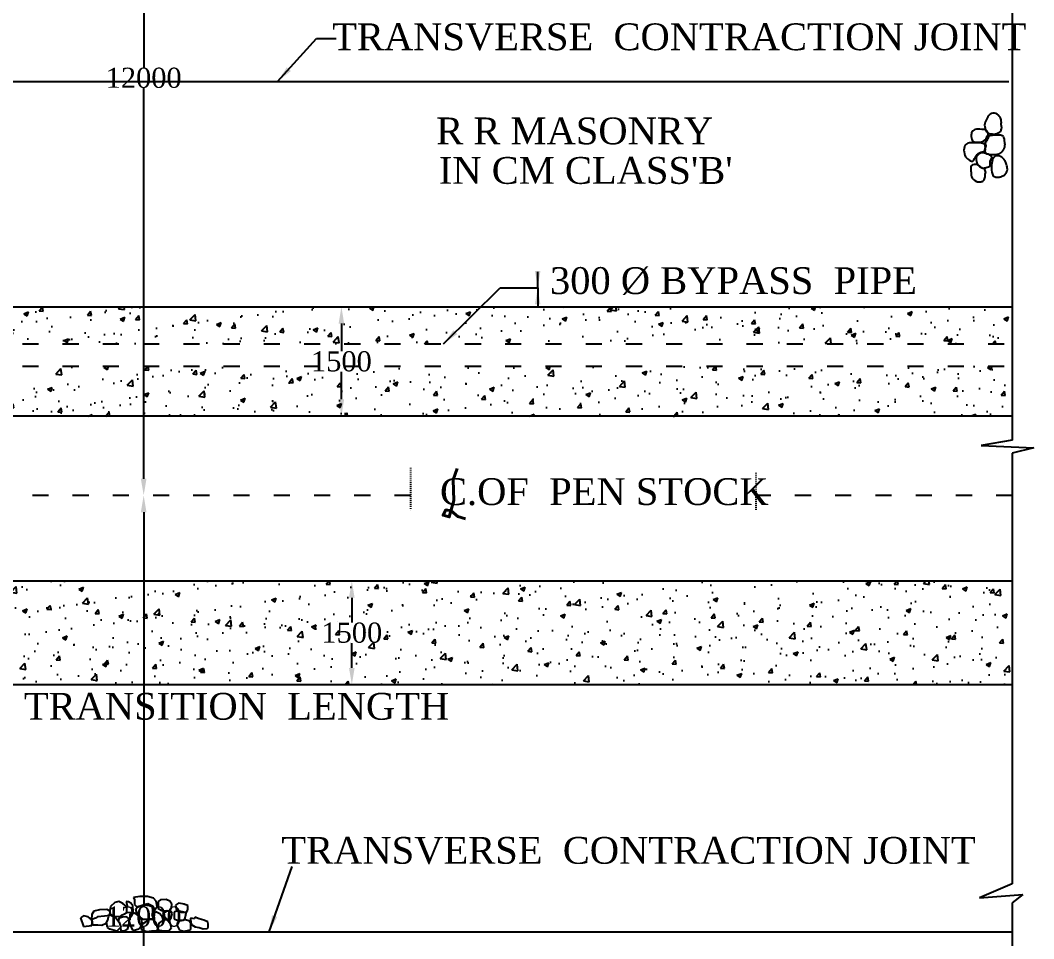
# Model space of a CAD drawing. Header units: millimetres. Extents: x 1776 to 105812, y -926 to 60429.
# Drawn here: x 65409 to 80522, y 28551 to 42253 of the extents above; entities that cross this region are included whole.
import ezdxf

# ---------------------------------------------------------------- set-up
doc = ezdxf.new("R2010")
doc.units = ezdxf.units.MM
doc.header["$MEASUREMENT"] = 0
doc.header["$PDMODE"] = 66
doc.header["$PDSIZE"] = 170
doc.linetypes.add('ACAD_ISO03W100', pattern=[30, 12, -18])
for name, color, linetype in [('DIM', 5, 'Continuous'), ('DOT LINE', 3, 'ACAD_ISO03W100'), ('DWG. LINE', 1, 'Continuous'), ('HATCH', 2, 'Continuous'), ('TEXT', 7, 'Continuous')]:
    doc.layers.add(name, color=color, linetype=linetype)
doc.styles.get("Standard").update_dxf_attribs({"font": 'times.ttf', "height": 300})
doc.dimstyles.get("Standard").update_dxf_attribs({"dimtxt": 300, "dimasz": 250, "dimexe": 0.18, "dimexo": 0.0625, "dimgap": 0.09, "dimtad": 0, "dimtih": 1, "dimtoh": 1, "dimdec": 1, "dimzin": 0, "dimdsep": 46, "dimtxsty": 'Standard', "dimcen": 0.09, "dimse1": 1, "dimse2": 1, "dimclrd": 5, "dimclre": 5, "dimclrt": 4, "dimadec": 0, "dimazin": 0, "dimtfac": 1, "dimtdec": 1, "dimtofl": 0, "dimtmove": 0, "dimatfit": 3, "dimfxl": 0, "dimtolj": 1, "dimtzin": 0, "dimarcsym": 0})
pattern_1 = [(50, (0, 0), (717.26, -62.752), [75, -825]), (355, (0, 0), (-138.7513, 752.192), [60, -660]), (100.4514, (59.8, -5.2), (578.5094, 689.4395), [63.74, -701.142]), (46.1842, (0, 200), (1067.241, -165.519), [112.5, -1237.5]), (96.6356, (88.9, 186.2), (934.663, 974.118), [95.61, -1051.713]), (351.1842, (0, 200), (934.662, 974.119), [90, -990]), (21, (100, 150), (596.907, -402.619), [75, -825]), (326, (100, 150), (243.3153, 725.15), [60, -660]), (71.4514, (149.74, 116.45), (840.2226, 322.5305), [63.74, -701.142]), (37.5, (0, 0), (12.15986, 332.89385), [0, -652, 0, -670, 0, -662.5]), (7.5, (0, 0), (263.0695, 394.4117), [0, -382, 0, -637, 0, -252.5]), (327.5, (-223, 0), (533.8224, -22.5549), [0, -250, 0, -780, 0, -1035]), (317.5, (-323, 0), (583.1862, 100.105), [0, -325, 0, -518, 0, -735])]

# ---------------------------------------------------------------- blocks, each defined once
blk = doc.blocks.new('*D44')
at = {"layer": 'Defpoints', "color": 0}
for p in [(67249, 35164), (67249, 35164), (67249, 22593)]:
    blk.add_point(p, dxfattribs=at)
at = {"layer": 'DIM', "color": 5, "lineweight": -2}
for p, q in [((67249, 34914), (67249, 29031)), ((67249, 22843), (67249, 28726))]:
    blk.add_line(p, q, dxfattribs=at)
at = {"layer": 'DIM', "color": 5}
for points in [[(67207, 34914), (67291, 34914), (67249, 35164)], [(67207, 22843), (67291, 22843), (67249, 22593)]]:
    blk.add_solid(points, dxfattribs=at)
at = {"layer": 'DIM', "color": 4, "insert": (67249, 28879), "char_height": 300, "attachment_point": 5}
blk.add_mtext('\\A1;12000', dxfattribs=at)
blk = doc.blocks.new('*D45')
at = {"layer": 'Defpoints', "color": 0}
for p in [(67249, 47621), (67249, 47621), (67249, 35164)]:
    blk.add_point(p, dxfattribs=at)
at = {"layer": 'DIM', "color": 5, "lineweight": -2}
for p, q in [((67249, 47371), (67249, 41546)), ((67249, 35414), (67249, 41240))]:
    blk.add_line(p, q, dxfattribs=at)
at = {"layer": 'DIM', "color": 5}
for points in [[(67207, 47371), (67291, 47371), (67249, 47621)], [(67207, 35414), (67291, 35414), (67249, 35164)]]:
    blk.add_solid(points, dxfattribs=at)
at = {"layer": 'DIM', "color": 4, "insert": (67249, 41393), "char_height": 300, "attachment_point": 5}
blk.add_mtext('\\A1;12000', dxfattribs=at)
blk = doc.blocks.new('*D64')
at = {"layer": 'Defpoints', "color": 0}
for p in [(70233, 37978), (70198, 36348), (70233, 36348)]:
    blk.add_point(p, dxfattribs=at)
at = {"layer": 'DIM', "color": 5, "lineweight": -2}
for p, q in [((70198, 37728), (70198, 37316)), ((70198, 36598), (70198, 37010))]:
    blk.add_line(p, q, dxfattribs=at)
at = {"layer": 'DIM', "color": 5}
for points in [[(70156, 37728), (70239, 37728), (70198, 37978)], [(70156, 36598), (70239, 36598), (70198, 36348)]]:
    blk.add_solid(points, dxfattribs=at)
at = {"layer": 'DIM', "color": 4, "insert": (70198, 37163), "char_height": 300, "attachment_point": 5}
blk.add_mtext('\\A1;1500', dxfattribs=at)
blk = doc.blocks.new('*D65')
at = {"layer": 'Defpoints', "color": 0}
for p in [(70353, 33887), (70353, 32342), (70353, 32342)]:
    blk.add_point(p, dxfattribs=at)
at = {"layer": 'DIM', "color": 5, "lineweight": -2}
for p, q in [((70353, 33637), (70353, 33267)), ((70353, 32592), (70353, 32962))]:
    blk.add_line(p, q, dxfattribs=at)
at = {"layer": 'DIM', "color": 5}
for points in [[(70311, 33637), (70395, 33637), (70353, 33887)], [(70311, 32592), (70395, 32592), (70353, 32342)]]:
    blk.add_solid(points, dxfattribs=at)
at = {"layer": 'DIM', "color": 4, "insert": (70353, 33115), "char_height": 300, "attachment_point": 5}
blk.add_mtext('\\A1;1500', dxfattribs=at)

msp = doc.modelspace()

# ---------------------------------------------------------------- hatches: boundary and pattern name
at = {"layer": 'HATCH'}
h = msp.add_hatch(dxfattribs=at)
h.set_pattern_fill('AR-CONC', color=256, scale=100, style=0)
h.set_pattern_definition(pattern_1)
h.paths.add_polyline_path([(68652.24, 37978.03), (63578.44, 37978.03), (63578.44, 38563.32), (60823.89, 38563.32), (60823.89, 37424.69), (68652.24, 37424.69)])
h.paths.add_polyline_path([(64059.04, 37650.61), (65069.68, 37650.61), (65069.68, 37195.42), (64059.04, 37195.42)], flags=9)
h = msp.add_hatch(dxfattribs=at)
h.set_pattern_fill('AR-CONC', color=256, scale=100, style=0)
h.set_pattern_definition(pattern_1)
h.paths.add_polyline_path([(80202.07, 37978.03), (68652.24, 37978.03), (68652.24, 37424.69), (80202.07, 37424.69)])
h = msp.add_hatch(dxfattribs=at)
h.set_pattern_fill('AR-CONC', color=256, scale=100, style=0)
h.set_pattern_definition(pattern_1)
h.paths.add_polyline_path([(80202.07, 37091.13), (68652.24, 37091.13), (68652.24, 36348.29), (80202.07, 36348.29)])
h.paths.add_polyline_path([(69713.63, 37390.76), (70681.87, 37390.76), (70681.87, 36935.57), (69713.63, 36935.57)], flags=9)
h = msp.add_hatch(dxfattribs=at)
h.set_pattern_fill('AR-CONC', color=256, scale=100, style=0)
h.set_pattern_definition(pattern_1)
h.paths.add_polyline_path([(68652.24, 37091.13), (60823.89, 37091.13), (60823.89, 36149.15), (63553.23, 36348.29), (68652.24, 36348.29)])
h = msp.add_hatch(dxfattribs=at)
h.set_pattern_fill('AR-CONC', color=256, scale=100, style=0)
h.set_pattern_definition(pattern_1)
h.paths.add_polyline_path([(69676.31, 33887.09), (63507.22, 33887.09), (60823.89, 34073.94), (60823.89, 31711.36), (63563.25, 31711.36), (63563.25, 32342.17), (69539.51, 32342.17)])
h.paths.add_polyline_path([(64042.52, 33056.31), (65053.16, 33056.31), (65053.16, 32601.12), (64042.52, 32601.12)], flags=24)
h.paths.add_polyline_path([(61680.44, 33247.03), (62682.64, 33247.03), (62682.64, 32791.84), (61680.44, 32791.84)], flags=24)
h = msp.add_hatch(dxfattribs=at)
h.set_pattern_fill('AR-CONC', color=256, scale=100, style=0)
h.set_pattern_definition(pattern_1)
h.paths.add_polyline_path([(80202.07, 33887.09), (69676.31, 33887.09), (69539.51, 32342.17), (80202.07, 32342.17)])
h.paths.add_polyline_path([(69869.04, 33342.23), (70837.28, 33342.23), (70837.28, 32887.04), (69869.04, 32887.04)], flags=24)

# ---------------------------------------------------------------- linework, layer by layer
at = {"layer": 'DOT LINE', "ltscale": 20}
for p, q in [((57040.64, 37424.69), (80202.07, 37424.69)), ((57040.64, 37091.13), (80202.07, 37091.13)), ((71229.21, 35164.38), (57040.64, 35164.38)), ((80202.07, 35164.38), (76376.76, 35164.38))]:
    msp.add_line(p, q, dxfattribs=at)
at = {"layer": 'DOT LINE'}
for p, q in [((71229.21, 35576.6), (71229.21, 34946.49)), ((76376.76, 35502.24), (76376.76, 34946.49))]:
    msp.add_line(p, q, dxfattribs=at)
at = {"layer": 'DWG. LINE'}
for p, q in [((80202.07, 44427.28), (80202.07, 35990.19)), ((48731.6, 41338.42), (80148.92, 41338.42)), ((63578.44, 37978.03), (80202.07, 37978.03)), ((80202.07, 36348.29), (63553.23, 36348.29)), ((80202.07, 35990.19), (79736.37, 35910.34)), ((79736.37, 35910.34), (80522.38, 35874.76)), ((80522.38, 35874.76), (80202.07, 35793.75)), ((80202.07, 35793.75), (80202.07, 29372.12)), ((80207.07, 33887.09), (63507.22, 33887.09)), ((63563.25, 32342.17), (80202.07, 32342.17)), ((80202.07, 29372.12), (79715.19, 29159.97)), ((79715.19, 29159.97), (80358.76, 29209.92)), ((80358.76, 29209.92), (80202.07, 29085.68)), ((80202.07, 29085.68), (80202.07, 13755.58)), ((48251.64, 28653.29), (80202.07, 28653.29))]:
    msp.add_line(p, q, dxfattribs=at)
at = {"layer": 'HATCH'}
for p, q in [((67193.61, 29182.1), (67097.7, 29163.92)), ((67307.71, 29180.45), (67193.61, 29182.1)), ((67397.01, 29155.66), (67307.71, 29180.45)), ((66754.8, 29030.34), (66744.13, 28968.5)), ((66818.82, 29092.19), (66754.8, 29030.34)), ((66876.44, 29104.98), (66818.82, 29092.19)), ((66910.59, 29092.19), (66876.44, 29104.98)), ((66940.47, 29075.13), (66910.59, 29092.19)), ((66966.08, 29051.67), (66940.47, 29075.13)), ((67000.23, 29019.68), (66966.08, 29051.67)), ((67021.57, 29100.72), (66989.56, 29104.98)), ((66989.56, 29104.98), (67006.63, 29028.21)), ((67006.63, 29028.21), (66995.24, 29024.35)), ((67000.23, 28968.5), (67000.23, 29019.68)), ((67059.98, 29079.39), (67021.57, 29100.72)), ((67087.73, 29041.01), (67059.98, 29079.39)), ((67094.13, 28962.1), (67087.73, 29041.01)), ((67097.7, 29163.92), (67110.93, 29129.22)), ((67110.93, 29129.22), (67110.93, 29061.47)), ((67110.93, 29061.47), (67145.66, 29026.77)), ((67132.43, 28993.73), (67152.27, 29020.16)), ((67145.66, 29026.77), (67239.91, 29058.17)), ((67152.27, 29020.16), (67254.8, 29054.86)), ((67239.91, 29058.17), (67309.37, 29076.35)), ((67254.8, 29054.86), (67334.17, 29044.95)), ((67309.37, 29076.35), (67380.47, 29043.3)), ((67334.17, 29044.95), (67368.9, 29031.73)), ((67368.9, 29031.73), (67382.13, 28992.07)), ((67380.47, 29043.3), (67413.55, 28983.81)), ((67433.39, 29111.05), (67397.01, 29155.66)), ((67413.55, 28983.81), (67448.27, 29030.08)), ((67448.27, 29030.08), (67433.39, 29111.05)), ((67501.19, 29132.53), (67463.16, 29106.09)), ((67463.16, 29106.09), (67463.16, 29041.65)), ((67463.16, 29041.65), (67466.46, 29003.64)), ((67582.22, 29134.18), (67501.19, 29132.53)), ((67640.09, 29111.05), (67582.22, 29134.18)), ((67668.21, 29068.08), (67640.09, 29111.05)), ((67661.59, 29015.21), (67668.21, 29068.08)), ((67769.59, 29080.19), (67723.01, 29049.64)), ((67723.01, 29049.64), (67737.57, 28978.37)), ((67855.48, 29065.64), (67769.59, 29080.19)), ((67906.42, 29048.19), (67847.92, 29066.92)), ((67907.88, 28984.19), (67906.42, 29048.19)), ((66349.3, 28891.73), (66308.76, 28864)), ((66421.87, 28878.93), (66349.3, 28891.73)), ((66475.22, 28834.15), (66421.87, 28878.93)), ((66475.22, 28834.15), (66479.49, 28919.45)), ((66479.49, 28919.45), (66511.5, 28968.5)), ((66511.5, 28968.5), (66594.73, 28987.69)), ((66562.72, 28876.8), (66530.71, 28857.6)), ((66665.16, 28887.46), (66562.72, 28876.8)), ((66594.73, 28987.69), (66697.17, 28994.09)), ((66739.86, 28898.12), (66665.16, 28887.46)), ((66697.17, 28994.09), (66744.13, 28968.5)), ((66712.11, 28829.88), (66722.78, 28876.8)), ((66722.78, 28876.8), (66740.65, 28911.13)), ((66744.13, 28968.5), (66739.86, 28898.12)), ((66740.65, 28911.13), (66833.16, 28863)), ((66744.13, 28968.5), (66750.53, 28919.45)), ((66750.53, 28919.45), (66812.42, 28885.33)), ((66812.42, 28885.33), (66867.91, 28881.06)), ((66867.91, 28881.06), (66912.73, 28885.33)), ((66887.12, 28864), (66931.93, 28878.93)), ((66912.73, 28885.33), (66916.99, 28902.39)), ((66916.99, 28902.39), (66955.41, 28919.45)), ((66931.93, 28878.93), (66983.15, 28881.06)), ((66955.41, 28919.45), (66995.96, 28942.91)), ((66983.15, 28881.06), (67021.57, 28851.21)), ((66995.96, 28942.91), (67000.23, 28968.5)), ((66995.96, 28942.91), (67072.79, 28947.17)), ((67098.4, 28938.64), (67045.04, 28915.18)), ((67045.04, 28915.18), (67045.04, 28868.27)), ((67045.04, 28868.27), (67045.04, 28832.01)), ((67072.79, 28947.17), (67094.13, 28962.1)), ((67147.48, 28913.05), (67098.4, 28938.64)), ((67145.66, 28939.2), (67132.43, 28993.73)), ((67170.46, 28906.15), (67145.66, 28939.2)), ((67190.17, 28876.8), (67147.48, 28913.05)), ((67200.23, 28862.06), (67170.46, 28906.15)), ((67222.18, 28829.88), (67190.17, 28876.8)), ((67428.43, 28954.07), (67370.55, 28914.41)), ((67370.55, 28914.41), (67394.51, 28838.94)), ((67382.13, 28963.98), (67373.41, 28905.4)), ((67382.13, 28992.07), (67382.13, 28963.98)), ((67491.27, 28922.67), (67428.43, 28954.07)), ((67466.46, 29003.64), (67517.73, 28972.24)), ((67527.65, 28873.1), (67491.27, 28922.67)), ((67517.73, 28972.24), (67583.87, 28967.29)), ((67537.57, 28830.14), (67527.65, 28873.1)), ((67559.07, 28944.15), (67530.95, 28919.37)), ((67530.95, 28919.37), (67587.18, 28846.66)), ((67598.75, 28967.29), (67559.07, 28944.15)), ((67583.87, 28967.29), (67635.13, 28967.29)), ((67659.94, 28963.98), (67598.75, 28967.29)), ((67635.13, 28967.29), (67650.02, 28983.81)), ((67650.02, 28983.81), (67661.59, 29015.21)), ((67656.63, 28864.84), (67671.51, 28925.98)), ((67671.51, 28925.98), (67659.94, 28963.98)), ((67740.48, 28960.92), (67704.09, 28946.37)), ((67704.09, 28946.37), (67705.55, 28846.01)), ((67737.57, 28978.37), (67884.59, 28943.46)), ((67813.26, 28942.01), (67740.48, 28960.92)), ((67884.59, 28943.46), (67813.26, 28942.01)), ((67867.12, 28864.92), (67888.26, 28949.89)), ((67884.59, 28943.46), (67907.88, 28984.19)), ((68014.03, 28871.45), (68007.63, 28849.04)), ((68078.1, 28849.04), (68014.03, 28871.45)), ((66308.76, 28864), (66353.57, 28731.78)), ((66353.57, 28731.78), (66477.36, 28746.71)), ((66479.49, 28800.02), (66475.22, 28834.15)), ((66530.71, 28857.6), (66475.34, 28836.59)), ((66475.34, 28836.59), (66485.89, 28757.37)), ((66477.36, 28746.71), (66479.49, 28800.02)), ((66485.89, 28757.37), (66566.99, 28757.37)), ((66566.99, 28757.37), (66626.75, 28750.97)), ((66626.75, 28750.97), (66688.64, 28780.83)), ((66688.64, 28780.83), (66712.11, 28829.88)), ((66709.98, 28718.99), (66693.55, 28791.1)), ((66744.13, 28691.26), (66709.98, 28718.99)), ((66833.16, 28863), (66882.85, 28800.02)), ((66906.32, 28721.12), (66850.83, 28661.41)), ((66871.88, 28813.93), (66887.12, 28864)), ((66882.85, 28800.02), (66906.32, 28721.12)), ((66914.86, 28665.67), (66906.32, 28721.12)), ((67017.3, 28731.78), (67004.5, 28689.13)), ((67030.11, 28785.1), (67017.3, 28731.78)), ((67021.57, 28851.21), (67030.11, 28785.1)), ((67021.57, 28851.21), (67045.04, 28768.04)), ((67045.04, 28832.01), (67028.32, 28827.29)), ((67045.04, 28768.04), (67081.33, 28678.47)), ((67175.23, 28699.79), (67205.11, 28729.65)), ((67241.57, 28836.75), (67200.23, 28862.06)), ((67205.11, 28729.65), (67222.18, 28763.77)), ((67222.18, 28763.77), (67210.15, 28686.38)), ((67222.18, 28763.77), (67222.18, 28829.88)), ((67274.64, 28798.74), (67222.18, 28763.77)), ((67222.18, 28796.83), (67222.18, 28763.77)), ((67299.45, 28838.94), (67241.57, 28836.75)), ((67327.56, 28845.01), (67274.64, 28798.74)), ((67394.51, 28838.94), (67299.45, 28838.94)), ((67392.05, 28841.7), (67327.56, 28845.01)), ((67431.74, 28797.09), (67392.05, 28841.7)), ((67461.5, 28709.51), (67431.74, 28797.09)), ((67466.46, 28729.34), (67460.82, 28684.88)), ((67476.38, 28780.57), (67466.46, 28729.34)), ((67537.57, 28830.14), (67476.38, 28780.57)), ((67595.45, 28833.44), (67537.57, 28830.14)), ((67587.18, 28846.66), (67636.79, 28836.75)), ((67650.02, 28773.96), (67595.45, 28833.44)), ((67623.56, 28666.55), (67663.25, 28719.43)), ((67636.79, 28836.75), (67656.63, 28864.84)), ((67663.25, 28719.43), (67650.02, 28773.96)), ((67705.55, 28846.01), (67747.76, 28830.01)), ((67747.76, 28830.01), (67800.16, 28827.1)), ((67774.59, 28814.63), (67748.96, 28788.22)), ((67748.96, 28788.22), (67749.76, 28745.81)), ((67749.76, 28745.81), (67781.8, 28680.19)), ((67806.62, 28819.43), (67774.59, 28814.63)), ((67800.16, 28827.1), (67840.92, 28828.55)), ((67841.26, 28829.02), (67806.62, 28819.43)), ((67840.92, 28828.55), (67867.12, 28864.92)), ((67874.69, 28833.83), (67841.26, 28829.02)), ((67920.34, 28819.43), (67874.69, 28833.83)), ((67954.77, 28781.82), (67920.34, 28819.43)), ((68007.63, 28849.04), (67949.17, 28855.44)), ((67949.17, 28855.44), (67951.72, 28785.16)), ((67950.77, 28699.4), (67954.77, 28743.41)), ((67951.72, 28785.16), (67968.39, 28758.61)), ((67954.77, 28743.41), (67954.77, 28781.82)), ((67968.39, 28758.61), (68015.63, 28726.61)), ((68015.63, 28726.61), (68074.89, 28717.8)), ((68074.89, 28717.8), (68134.15, 28699.4)), ((68144.56, 28826.63), (68078.1, 28849.04)), ((68203.82, 28803.43), (68144.56, 28826.63)), ((68197.42, 28701.8), (68208.63, 28724.21)), ((68209.43, 28764.22), (68203.82, 28803.43)), ((68208.63, 28724.21), (68209.43, 28764.22)), ((66850.83, 28661.41), (66744.13, 28691.26)), ((66966.08, 28667.8), (66914.86, 28665.67)), ((67004.5, 28689.13), (66966.08, 28667.8)), ((67081.33, 28678.47), (67128.28, 28684.86)), ((67128.28, 28684.86), (67175.23, 28699.79)), ((67210.15, 28686.38), (67298.5, 28657.82)), ((67298.5, 28657.82), (67363.45, 28667.09)), ((67363.45, 28667.09), (67436.14, 28670.18)), ((67436.14, 28670.18), (67460.82, 28684.88)), ((67459.85, 28650.03), (67461.5, 28709.51)), ((67460.82, 28684.88), (67540.88, 28668.2)), ((67540.88, 28668.2), (67623.56, 28666.55)), ((67781.8, 28680.19), (67853.07, 28665.79)), ((67853.07, 28665.79), (67904.32, 28672.19)), ((67904.32, 28672.19), (67944.36, 28684.99)), ((67944.36, 28684.99), (67950.77, 28699.4)), ((68134.15, 28699.4), (68197.42, 28701.8))]:
    msp.add_line(p, q, dxfattribs=at)
for points in [[(80047.13, 40644.52), (80038.85, 40694.16), (80037.19, 40765.32), (80025.6, 40796.76), (80002.41, 40829.86), (79979.22, 40853.03), (79891.45, 40862.96), (79826.86, 40790.15), (79792.08, 40714.02), (79805.33, 40618.04), (79851.7, 40565.08), (79884.83, 40558.46), (79954.38, 40558.46), (79992.47, 40573.36), (80030.56, 40599.83), (80038.85, 40619.69), (80048.78, 40651.14)], [(79845.08, 40535.29), (79835.14, 40588.25), (79805.67, 40617.3), (79747.37, 40624.66), (79646.35, 40624.66), (79596.66, 40571.7), (79591.69, 40520.4), (79614.88, 40449.24), (79684.44, 40432.69), (79758.96, 40442.62), (79823.55, 40507.16), (79836.8, 40535.29), (79841.77, 40541.91)], [(79803.68, 40434.35), (79838.46, 40488.96), (79855.02, 40518.74), (79917.95, 40543.57), (79999.1, 40543.57), (80050.44, 40535.29), (80083.56, 40455.86), (80088.53, 40379.73), (80057.06, 40300.3), (79995.79, 40257.27), (79899.73, 40244.03), (79810.3, 40270.51), (79791.43, 40302.16), (79811.96, 40381.39), (79806.99, 40439.31), (79821.89, 40450.89)], [(79797.05, 40399.59), (79727.5, 40424.42), (79646.35, 40424.42), (79578.44, 40424.42), (79508.89, 40401.25), (79482.39, 40316.85), (79507.23, 40215.9), (79568.51, 40162.95), (79613.22, 40153.02), (79641.38, 40191.08), (79664.56, 40232.45), (79696.03, 40267.2), (79772.21, 40295.34), (79797.05, 40306.92), (79800.36, 40344.98), (79800.36, 40379.73), (79792.08, 40399.59)], [(79896.53, 40216.68), (79852.82, 40249.04), (79803.79, 40264.67), (79773.98, 40276.26), (79714.36, 40263.02), (79671.3, 40216.68), (79674.61, 40127.32), (79775.64, 40047.88), (79828.63, 40062.78), (79866.72, 40077.67), (79873.35, 40132.28), (79886.6, 40181.93), (79896.53, 40200.13), (79890.22, 40222.38)], [(79914.75, 40193.51), (79893.22, 40094.22), (79898.19, 39988.31), (79924.69, 39928.73), (79972.71, 39912.18), (80005.84, 39912.18), (80062.14, 39932.04), (80103.55, 39960.17), (80126.73, 40008.17), (80128.39, 40049.54), (80110.17, 40117.39), (80086.99, 40167.03), (80057.18, 40198.48), (80045.58, 40208.41), (79961.12, 40229.92), (79915.77, 40192.39)], [(79808.76, 39983.34), (79782.26, 40034.64), (79720.58, 40067.88), (79695.41, 40092.96), (79656.4, 40102.49), (79616.65, 40095.87), (79591.81, 40080.98), (79586.84, 40006.51), (79595.12, 39922.11), (79669.65, 39849.3), (79734.23, 39842.68), (79773.98, 39860.88), (79797.17, 39918.8), (79800.48, 39958.52), (79808.76, 39989.96)]]:
    msp.add_spline(points, degree=3, dxfattribs=at)
at = {"layer": 'TEXT', "lineweight": 40}
msp.add_lwpolyline([(71924.98, 35563.6), (71865.43, 35398.37), (71872.05, 35087.74), (71805.88, 34843.21), (71713.25, 34869.64), (71752.95, 34948.95), (71832.35, 34935.73), (71931.6, 34849.82), (72050.7, 34816.77)], dxfattribs=at)

# ---------------------------------------------------------------- texts
at = {"layer": 'TEXT'}
for s, p in [('TRANSVERSE  CONTRACTION JOINT', (70059.41, 41806.61)), ('R R MASONRY', (71612.11, 40402.6)), ("IN CM CLASS'B'", (71650.6, 39812.94)), ('300 %%C BYPASS  PIPE', (73307.69, 38169.09)), ('C.OF  PEN STOCK', (71667.76, 35021.34)), ('TRANSITION  LENGTH', (65462.44, 31818.52)), ('TRANSVERSE  CONTRACTION JOINT', (69302.83, 29669.32))]:
    msp.add_text(s, height=400, dxfattribs=at).set_placement(p)

# ---------------------------------------------------------------- dimensions: what is measured, and where the dimension line sits
at = {"layer": 'DIM'}
for p1, p2, distance, text, picture, middle in [((67249, 35164.38), (67249, 47621.44), 0, '12000', '*D45', (67249, 41392.91)), ((70233.22, 37978.03), (70233.22, 36348.29), -35.46, '1500', '*D64', (70197.75, 37163.16)), ((67249, 22593.17), (67249, 35164.38), 0, '12000', '*D44', (67249, 28878.77)), ((70353.16, 33887.09), (70353.16, 32342.17), 0, '1500', '*D65', (70353.16, 33114.63))]:
    dim = msp.add_aligned_dim(p1=p1, p2=p2, distance=distance, text=text, dimstyle='Standard', dxfattribs=at)
    dim.commit()
    dim.dimension.update_dxf_attribs({"geometry": picture, "text_midpoint": middle})

# ---------------------------------------------------------------- leaders
for points in [[(69246.15, 41338.42), (69827.46, 41979.22), (70120.52, 41979.22)], [(73125.21, 38263.26, 40), (73125.21, 38497.62, 40)], [(71720.46, 37424.69, 40), (72563.46, 38263.26, 40), (73125.21, 38263.26, 40)], [(73125.21, 38263.26, 40), (73125.21, 37978.03, 40)], [(69118.57, 28653.29), (69464.36, 29626.46)]]:
    msp.add_leader(points, dimstyle='Standard', override={"dimgap": 0.09, "dimtad": 0}, dxfattribs=at)

doc.saveas('drawing.dxf')
